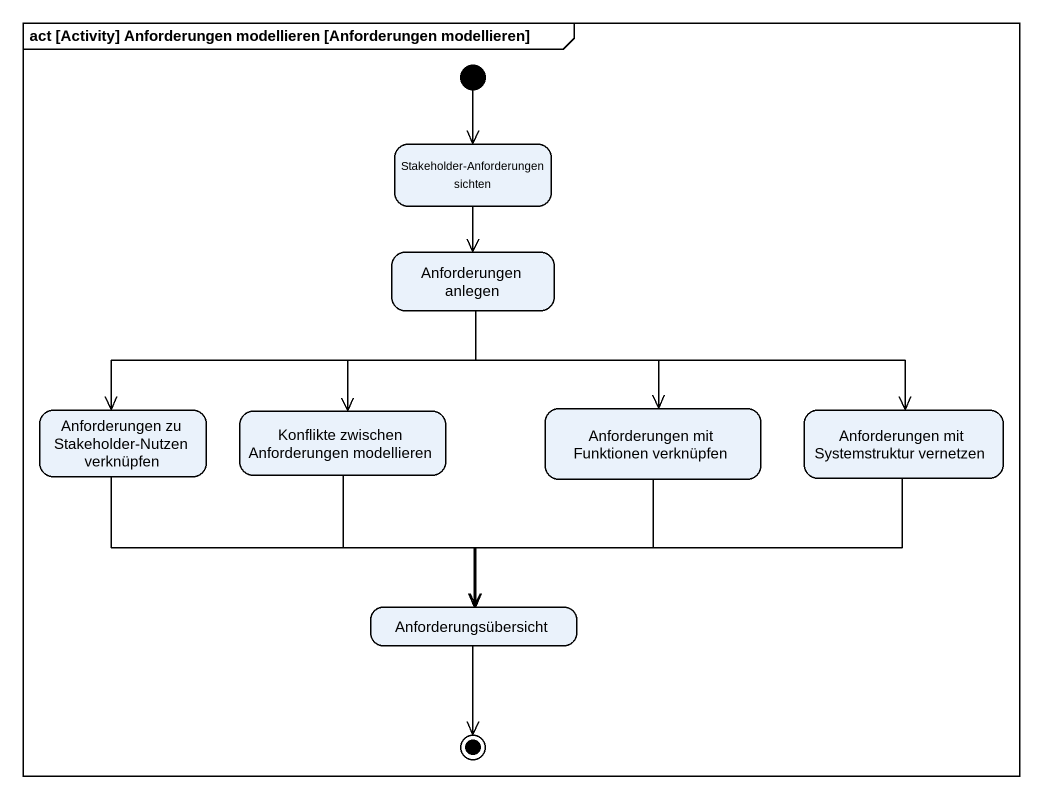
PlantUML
@startuml
mainframe act [Activity] Anforderungen modellieren [Anforderungen modellieren]
hide empty description
state "Stakeholder-Anforderungen sichten" as Stakeholder_Anforderungen
state "Anforderungen anlegen" as Anforderungen_anlegen
state "Anforderungen zu Stakeholder-Nutzen verknüpfen" as Anforderungen_zu
state "Konflikte zwischen Anforderungen modellieren" as Konflikte_zwischen
state "Anforderungen mit Funktionen verknüpfen" as Anforderungen_mit
state "Anforderungen mit Systemstruktur vernetzen" as Anforderungen_mit_2
state Anforderungsübersicht
[*] --> Stakeholder_Anforderungen
Stakeholder_Anforderungen --> Anforderungen_anlegen
Anforderungen_anlegen -left-> Anforderungen_zu
Anforderungen_anlegen --> Konflikte_zwischen
Anforderungen_anlegen --> Anforderungen_mit
Anforderungen_anlegen -right-> Anforderungen_mit_2
Anforderungen_zu -right-> Anforderungsübersicht
Konflikte_zwischen --> Anforderungsübersicht
Anforderungen_mit --> Anforderungsübersicht
Anforderungen_mit_2 -left-> Anforderungsübersicht
Anforderungsübersicht --> [*]
@enduml
